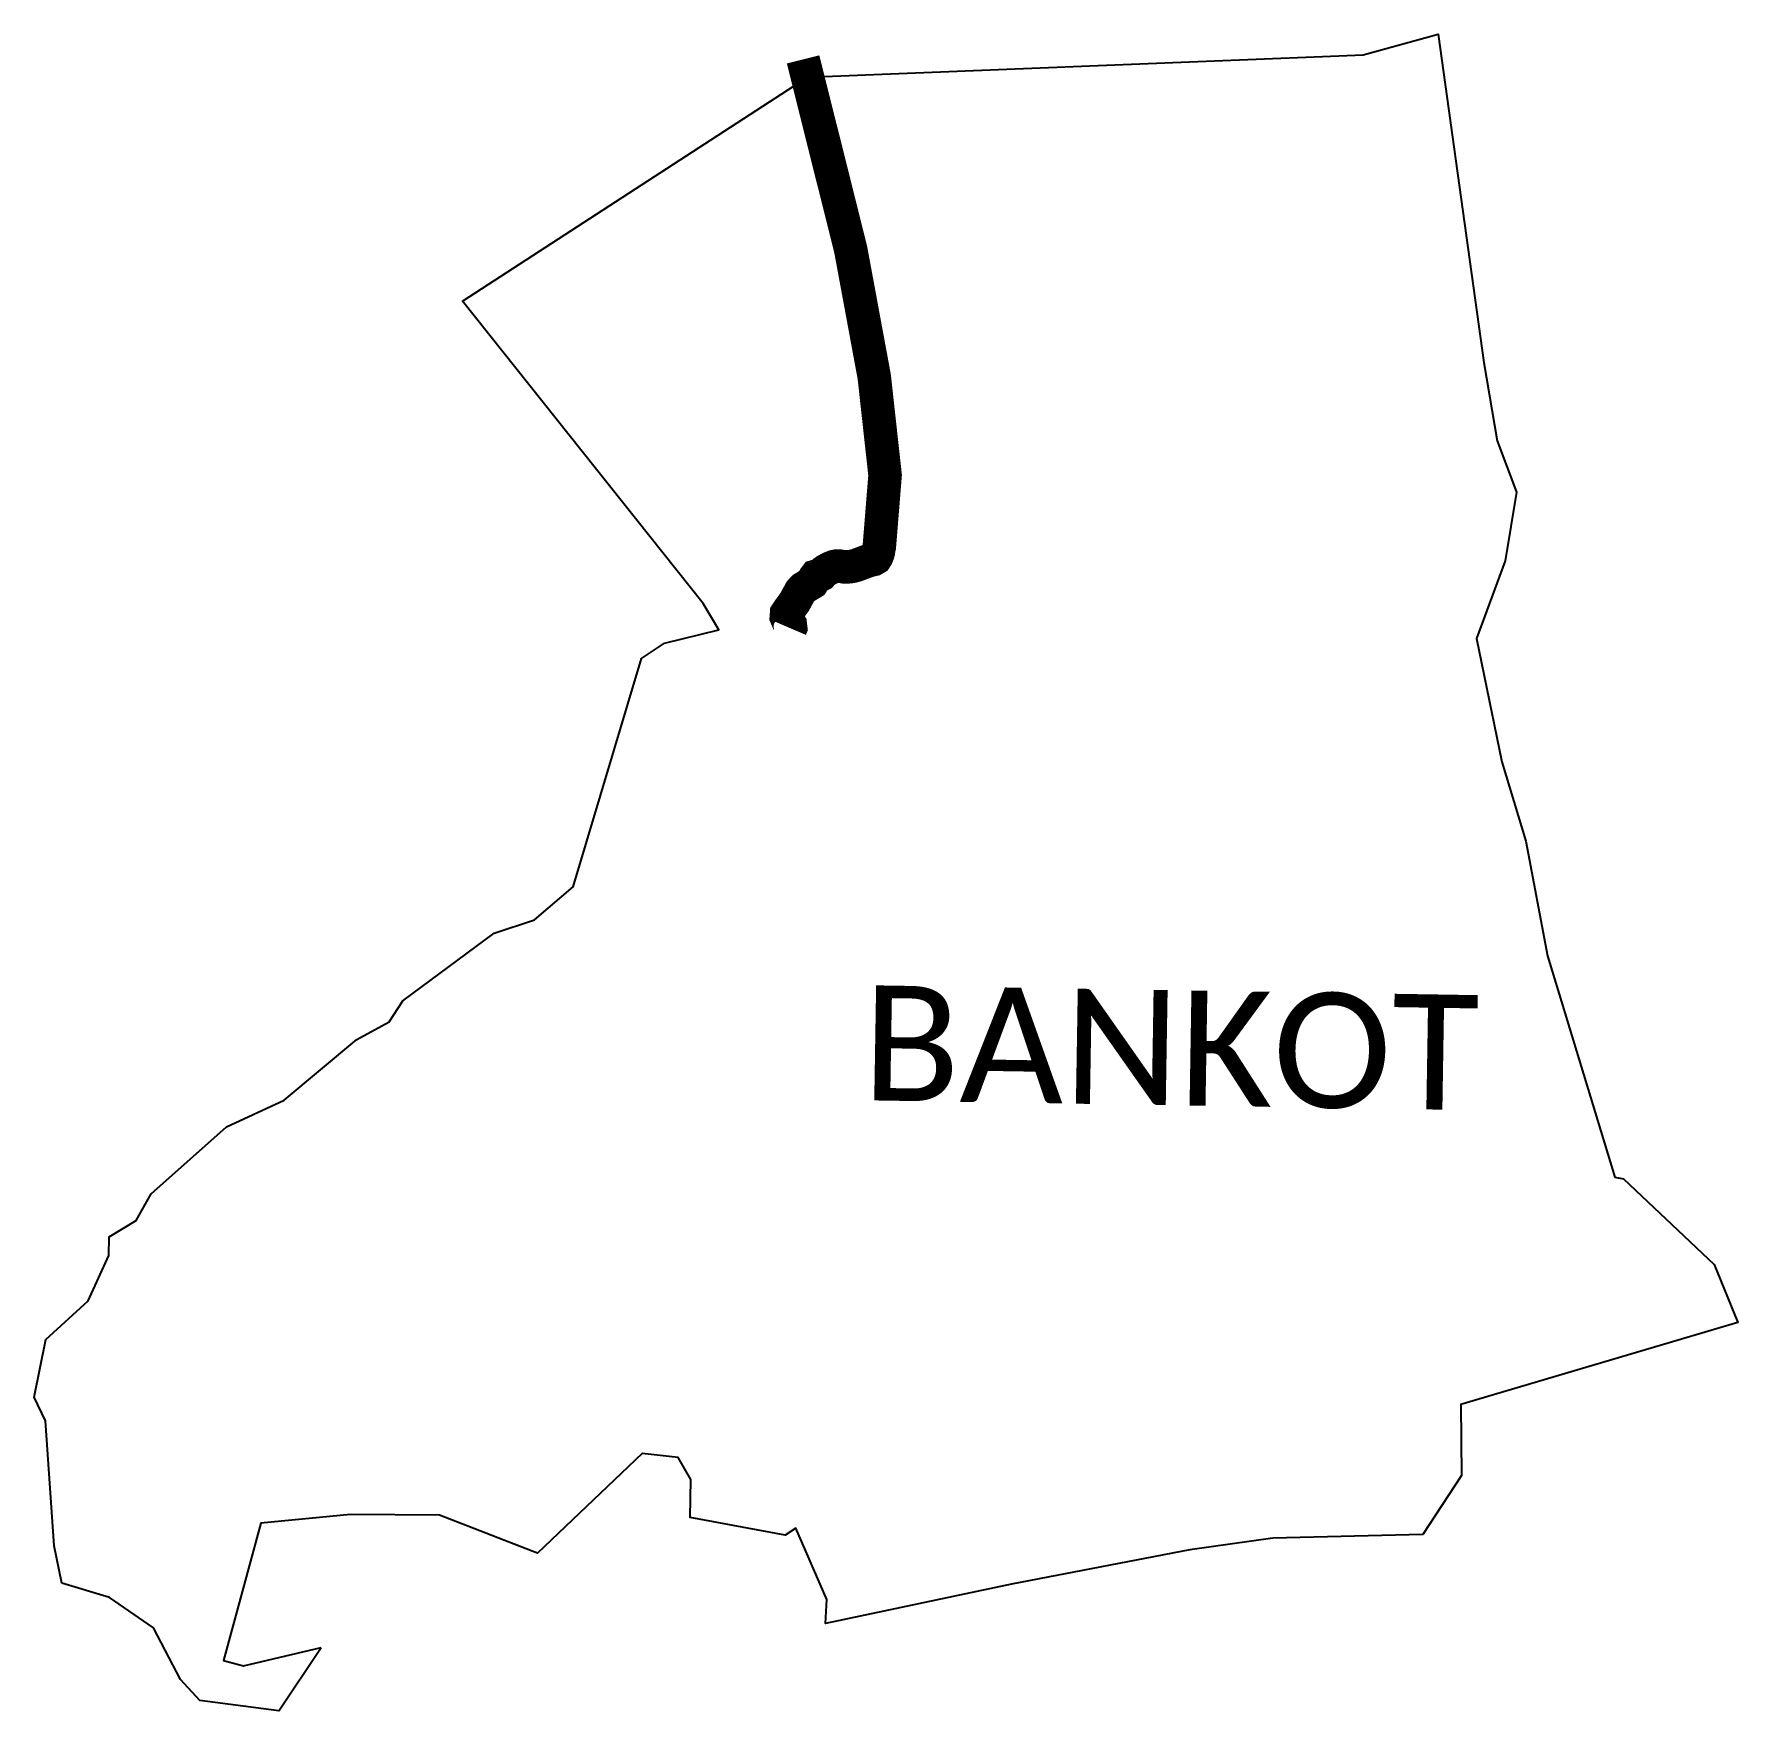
# Model space of a CAD drawing. Header units: metres. Extents: x 291467 to 294010, y 1987263 to 1989765.
import ezdxf

# ---------------------------------------------------------------- set-up
doc = ezdxf.new("R2010")
doc.units = ezdxf.units.M
for name, color, linetype in [('UNPROTECTED DUE TO CREEK', 150, 'Continuous'), ('village', 3, 'Continuous'), ('VILLAGE NAME', 250, 'Continuous')]:
    doc.layers.add(name, color=color, linetype=linetype)
doc.styles.get("Standard").update_dxf_attribs({"font": 'simplex.shx'})

msp = doc.modelspace()

# ---------------------------------------------------------------- linework, layer by layer
at = {"layer": 'UNPROTECTED DUE TO CREEK', "const_width": 50, "flags": 128}
msp.add_lwpolyline([(292614.4, 1989727.6), (292685.4, 1989444.3), (292720.6, 1989254.1), (292736.8, 1989107), (292728.2, 1989000.4), (292727.2, 1988995.8), (292726.8, 1988992.5), (292725.7, 1988988.8), (292724.4, 1988985.6), (292722.8, 1988983.1), (292719.6, 1988981.2), (292714.2, 1988979.9), (292708.6, 1988978.1), (292694.3, 1988972.7), (292689.7, 1988971.4), (292685.7, 1988970.6), (292680.9, 1988970.1), (292675.9, 1988970.1), (292668, 1988971.4), (292663.7, 1988971.2), (292660.8, 1988970.6), (292657.4, 1988969.4), (292652.6, 1988967.1), (292648.3, 1988964.7), (292645.7, 1988962.9), (292644.1, 1988961.5), (292642.7, 1988960), (292641.5, 1988958.5), (292639.7, 1988957.6), (292637.3, 1988956.9), (292635.5, 1988956.7), (292633.4, 1988956.1), (292631.9, 1988954.1), (292630.7, 1988951.6), (292630, 1988949.5), (292628.2, 1988946.5), (292622.9, 1988943.3), (292615.3, 1988938.7), (292610.6, 1988933.9), (292601.9, 1988918), (292593.6, 1988906.5), (292589.8, 1988900.8), (292589.4, 1988895.2), (292591.4, 1988890.5), (292595.3, 1988884.1), (292595.9, 1988879.2), (292595.6, 1988878.5)], dxfattribs=at)
at = {"layer": 'village', "flags": 128}
msp.add_lwpolyline([(291832, 1987262.5), (291895.2, 1987357.4)], dxfattribs=at)
at = {"layer": 'village', "color": 3, "true_color": 0x00ff00}
for points in [[(291832, 1987262.5, 0), (291713.9, 1987278.2, 0), (291685.3, 1987309.5, 0), (291644.8, 1987386.7, 0), (291579.3, 1987432, 0), (291507.9, 1987453.2, 0), (291496.6, 1987508.8, 0), (291483.8, 1987695.7, 0), (291466.6, 1987730.8, 0), (291484.1, 1987816.9, 0), (291547.3, 1987874.4, 0), (291578.3, 1987942.2, 0), (291578.5, 1987970.1, 0), (291619.1, 1987994.6, 0), (291641.2, 1988034.4, 0), (291754, 1988134.4, 0), (291840, 1988174.3, 0), (291948.6, 1988264.8, 0), (291996.5, 1988290.9, 0), (292017.1, 1988322.2, 0), (292153.3, 1988423.5, 0), (292213.6, 1988443.2, 0), (292271.1, 1988492.4, 0), (292373.4, 1988833.2, 0), (292407.6, 1988856.5, 0), (292488.6, 1988876.4, 0), (292465.2, 1988915.3, 0), (292106.1, 1989366.6, 0), (292621.2, 1989700.9, 0), (293389.7, 1989731.8, 0), (293450.2, 1989734.2, 0), (293562.4, 1989765.4, 0), (293630.4, 1989275.2, 0), (293650.2, 1989158.5, 0), (293679.2, 1989081.6, 0), (293662.4, 1988979, 0), (293619.7, 1988863.1, 0), (293657.2, 1988679.3, 0)], [(293657.2, 1988679.3, 0), (293693, 1988560.8, 0), (293725.5, 1988389.8, 0), (293825.9, 1988059.3, 0), (293839.1, 1988056.5, 0), (293974.2, 1987929.1, 0), (294009.7, 1987842.5, 0), (293595.9, 1987720, 0), (293597.2, 1987614, 0), (293539.2, 1987525.9, 0), (293315.4, 1987520.4, 0), (293191.8, 1987502.9, 0), (292925.4, 1987451.6, 0), (292648, 1987392.9, 0), (292649.7, 1987428.9, 0), (292603.6, 1987535.1, 0), (292587.6, 1987524.7, 0), (292445.8, 1987551.2, 0), (292447, 1987607.8, 0), (292428.2, 1987640.7, 0), (292374.4, 1987646.8, 0), (292218.1, 1987497.8, 0), (292210, 1987501.1, 0), (292071.9, 1987554.7, 0), (291938.7, 1987555.5, 0), (291805.3, 1987543, 0), (291749.5, 1987338, 0), (291779, 1987330, 0), (291895.2, 1987357.4, 0)]]:
    msp.add_polyline3d(points, dxfattribs=at)

# ---------------------------------------------------------------- texts
at = {"layer": 'VILLAGE NAME', "insert": (292704.6, 1988345.8), "char_height": 171.752, "attachment_point": 1, "rotation": 359.0691}
msp.add_mtext_dynamic_manual_height_columns('{\\fCalibri|b0|i0|c0|p34;BANKOT}', width=1471.541, gutter_width=858.8, heights=[151.6], dxfattribs=at)

doc.saveas('drawing.dxf')
